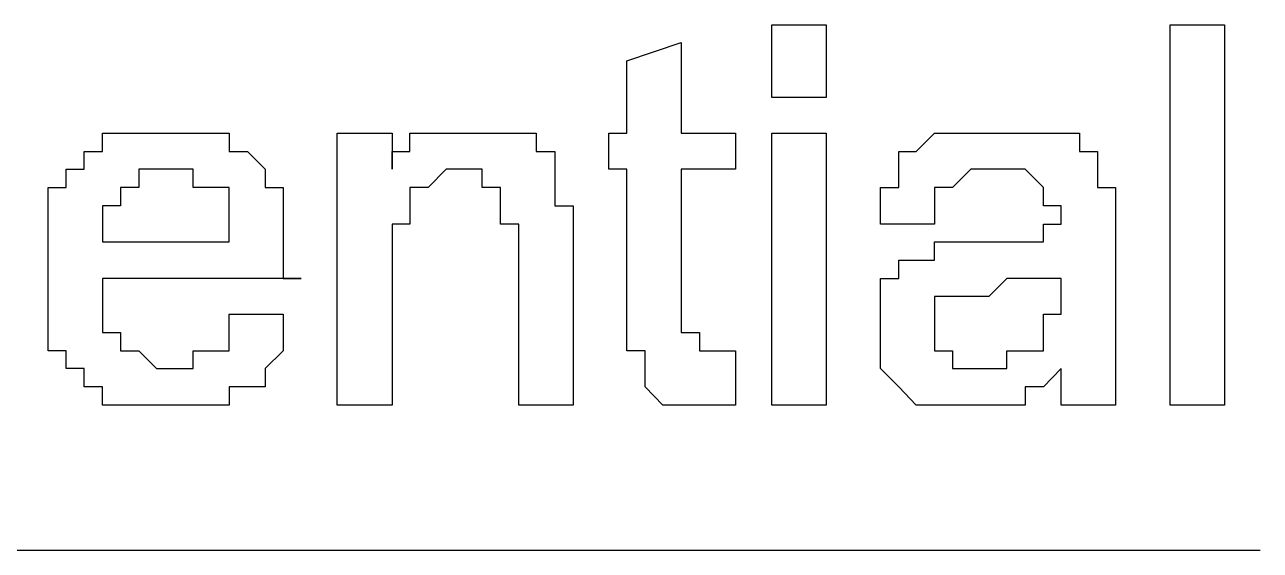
# Model space of a CAD drawing. Header units: inches. Extents: x -628 to 1537, y -1730 to 336.
# Drawn here: x 1399.74 to 1417.83, y -493.64 to -485.96 of the extents above; entities that cross this region are included whole.
import ezdxf

# ---------------------------------------------------------------- set-up
doc = ezdxf.new("R2010")
doc.units = ezdxf.units.IN
doc.layers.get('0').update_dxf_attribs({"linetype": 'CONTINUOUS'})

msp = doc.modelspace()

# ---------------------------------------------------------------- linework, layer by layer
at = {"color": 6}
for p, q in [((1410.68, -487.022), (1410.68, -485.961)), ((1410.68, -485.961), (1411.474, -485.961)), ((1411.474, -485.961), (1411.474, -487.022)), ((1416.51, -491.522), (1416.51, -485.961)), ((1416.51, -485.961), (1417.305, -485.961)), ((1417.305, -485.961), (1417.305, -491.522)), ((1408.559, -486.486), (1409.354, -486.219)), ((1409.354, -486.219), (1409.354, -487.548)), ((1408.559, -487.548), (1408.559, -486.486)), ((1411.474, -487.022), (1410.68, -487.022)), ((1400.883, -487.815), (1400.883, -487.548)), ((1400.883, -487.548), (1400.883, -487.548)), ((1400.883, -487.548), (1401.146, -487.548)), ((1401.146, -487.548), (1401.146, -487.548)), ((1401.146, -487.548), (1401.146, -487.548)), ((1401.146, -487.548), (1401.146, -487.548)), ((1401.146, -487.548), (1401.415, -487.548)), ((1401.415, -487.548), (1401.415, -487.548)), ((1401.415, -487.548), (1401.415, -487.548)), ((1401.415, -487.548), (1401.415, -487.548)), ((1401.415, -487.548), (1401.671, -487.548)), ((1401.671, -487.548), (1401.671, -487.548)), ((1401.671, -487.548), (1401.671, -487.548)), ((1401.671, -487.548), (1401.94, -487.548)), ((1401.94, -487.548), (1401.94, -487.548)), ((1401.94, -487.548), (1401.94, -487.548)), ((1401.94, -487.548), (1401.94, -487.548)), ((1401.94, -487.548), (1402.209, -487.548)), ((1402.209, -487.548), (1402.209, -487.548)), ((1402.209, -487.548), (1402.209, -487.548)), ((1402.209, -487.548), (1402.209, -487.548)), ((1402.209, -487.548), (1402.466, -487.548)), ((1402.466, -487.548), (1402.466, -487.548)), ((1402.466, -487.548), (1402.466, -487.548)), ((1402.466, -487.548), (1402.466, -487.548)), ((1402.466, -487.548), (1402.735, -487.548)), ((1402.735, -487.548), (1402.735, -487.548)), ((1402.735, -487.548), (1402.735, -487.548)), ((1402.735, -487.548), (1402.735, -487.815)), ((1404.317, -491.522), (1404.317, -487.548)), ((1404.317, -487.548), (1405.124, -487.548)), ((1405.124, -487.548), (1405.124, -488.073)), ((1405.381, -487.815), (1405.381, -487.548)), ((1405.381, -487.548), (1405.381, -487.548)), ((1405.381, -487.548), (1405.65, -487.548)), ((1405.65, -487.548), (1405.65, -487.548)), ((1405.65, -487.548), (1405.65, -487.548)), ((1405.65, -487.548), (1405.65, -487.548)), ((1405.65, -487.548), (1405.913, -487.548)), ((1405.913, -487.548), (1405.913, -487.548)), ((1405.913, -487.548), (1405.913, -487.548)), ((1405.913, -487.548), (1405.913, -487.548)), ((1405.913, -487.548), (1406.175, -487.548)), ((1406.175, -487.548), (1406.175, -487.548)), ((1406.175, -487.548), (1406.175, -487.548)), ((1406.175, -487.548), (1406.175, -487.548)), ((1406.175, -487.548), (1406.438, -487.548)), ((1406.438, -487.548), (1406.438, -487.548)), ((1406.438, -487.548), (1406.438, -487.548)), ((1406.438, -487.548), (1406.438, -487.548)), ((1406.438, -487.548), (1406.707, -487.548)), ((1406.707, -487.548), (1406.707, -487.548)), ((1406.707, -487.548), (1406.707, -487.548)), ((1406.707, -487.548), (1406.976, -487.548)), ((1406.976, -487.548), (1406.976, -487.548)), ((1406.976, -487.548), (1406.976, -487.548)), ((1406.976, -487.548), (1406.976, -487.548)), ((1406.976, -487.548), (1407.233, -487.548)), ((1407.233, -487.548), (1407.233, -487.815)), ((1408.296, -488.073), (1408.296, -487.548)), ((1408.296, -487.548), (1408.559, -487.548)), ((1409.354, -487.548), (1410.148, -487.548)), ((1410.148, -487.548), (1410.148, -488.073)), ((1410.68, -491.522), (1410.68, -487.548)), ((1410.68, -487.548), (1411.474, -487.548)), ((1411.474, -487.548), (1411.474, -491.522)), ((1412.794, -487.815), (1413.063, -487.548)), ((1413.063, -487.548), (1413.063, -487.548)), ((1413.063, -487.548), (1413.063, -487.548)), ((1413.063, -487.548), (1413.063, -487.548)), ((1413.063, -487.548), (1413.326, -487.548)), ((1413.326, -487.548), (1413.326, -487.548)), ((1413.326, -487.548), (1413.326, -487.548)), ((1413.326, -487.548), (1413.326, -487.548)), ((1413.326, -487.548), (1413.595, -487.548)), ((1413.595, -487.548), (1413.595, -487.548)), ((1413.595, -487.548), (1413.595, -487.548)), ((1413.595, -487.548), (1413.858, -487.548)), ((1413.858, -487.548), (1413.858, -487.548)), ((1413.858, -487.548), (1413.858, -487.548)), ((1413.858, -487.548), (1414.121, -487.548)), ((1414.121, -487.548), (1414.121, -487.548)), ((1414.121, -487.548), (1414.121, -487.548)), ((1414.121, -487.548), (1414.121, -487.548)), ((1414.121, -487.548), (1414.39, -487.548)), ((1414.39, -487.548), (1414.39, -487.548)), ((1414.39, -487.548), (1414.39, -487.548)), ((1414.39, -487.548), (1414.659, -487.548)), ((1414.659, -487.548), (1414.659, -487.548)), ((1414.659, -487.548), (1414.659, -487.548)), ((1414.659, -487.548), (1414.915, -487.548)), ((1414.915, -487.548), (1414.915, -487.548)), ((1414.915, -487.548), (1414.915, -487.548)), ((1414.915, -487.548), (1414.915, -487.548)), ((1414.915, -487.548), (1414.915, -487.548)), ((1414.915, -487.548), (1415.184, -487.548)), ((1415.184, -487.548), (1415.184, -487.548)), ((1415.184, -487.548), (1415.184, -487.815)), ((1400.614, -488.073), (1400.614, -487.815)), ((1400.614, -487.815), (1400.614, -487.815)), ((1400.614, -487.815), (1400.614, -487.815)), ((1400.614, -487.815), (1400.614, -487.815)), ((1400.614, -487.815), (1400.883, -487.815)), ((1400.883, -487.815), (1400.883, -487.815)), ((1402.735, -487.815), (1403.004, -487.815)), ((1403.004, -487.815), (1403.004, -487.815)), ((1403.004, -487.815), (1403.004, -487.815)), ((1403.004, -487.815), (1403.004, -487.815)), ((1403.004, -487.815), (1403.004, -487.815)), ((1403.004, -487.815), (1403.266, -488.073)), ((1405.124, -488.073), (1405.124, -487.815)), ((1405.124, -487.815), (1405.124, -487.815)), ((1405.124, -487.815), (1405.381, -487.815)), ((1405.381, -487.815), (1405.381, -487.815)), ((1405.381, -487.815), (1405.381, -487.815)), ((1407.233, -487.815), (1407.233, -487.815)), ((1407.233, -487.815), (1407.233, -487.815)), ((1407.233, -487.815), (1407.233, -487.815)), ((1407.233, -487.815), (1407.502, -487.815)), ((1407.502, -487.815), (1407.502, -487.815)), ((1407.502, -487.815), (1407.502, -488.073)), ((1412.538, -488.073), (1412.538, -487.815)), ((1412.538, -487.815), (1412.538, -487.815)), ((1412.538, -487.815), (1412.794, -487.815)), ((1412.794, -487.815), (1412.794, -487.815)), ((1412.794, -487.815), (1412.794, -487.815)), ((1412.794, -487.815), (1412.794, -487.815)), ((1412.794, -487.815), (1412.794, -487.815)), ((1412.794, -487.815), (1412.794, -487.815)), ((1415.184, -487.815), (1415.184, -487.815)), ((1415.184, -487.815), (1415.184, -487.815)), ((1415.184, -487.815), (1415.447, -487.815)), ((1415.447, -487.815), (1415.447, -487.815)), ((1415.447, -487.815), (1415.447, -488.073)), ((1400.351, -488.34), (1400.351, -488.073)), ((1400.351, -488.073), (1400.351, -488.073)), ((1400.351, -488.073), (1400.351, -488.073)), ((1400.351, -488.073), (1400.351, -488.073)), ((1400.351, -488.073), (1400.614, -488.073)), ((1401.671, -488.073), (1401.415, -488.073)), ((1401.415, -488.073), (1401.415, -488.34)), ((1401.94, -488.073), (1401.671, -488.073)), ((1401.671, -488.073), (1401.671, -488.073)), ((1401.671, -488.073), (1401.671, -488.073)), ((1401.671, -488.073), (1401.671, -488.073)), ((1402.209, -488.073), (1401.94, -488.073)), ((1401.94, -488.073), (1401.94, -488.073)), ((1401.94, -488.073), (1401.94, -488.073)), ((1401.94, -488.073), (1401.94, -488.073)), ((1402.209, -488.34), (1402.209, -488.073)), ((1402.209, -488.073), (1402.209, -488.073)), ((1402.209, -488.073), (1402.209, -488.073)), ((1403.266, -488.073), (1403.266, -488.073)), ((1403.266, -488.073), (1403.266, -488.073)), ((1403.266, -488.073), (1403.266, -488.073)), ((1403.266, -488.073), (1403.266, -488.34)), ((1405.124, -488.073), (1405.124, -488.073)), ((1405.124, -488.073), (1405.124, -488.073)), ((1405.124, -488.073), (1405.124, -488.073)), ((1405.913, -488.073), (1405.65, -488.34)), ((1406.175, -488.073), (1405.913, -488.073)), ((1405.913, -488.073), (1405.913, -488.073)), ((1405.913, -488.073), (1405.913, -488.073)), ((1406.438, -488.073), (1406.175, -488.073)), ((1406.175, -488.073), (1406.175, -488.073)), ((1406.175, -488.073), (1406.175, -488.073)), ((1406.175, -488.073), (1406.175, -488.073)), ((1406.438, -488.34), (1406.438, -488.073)), ((1406.438, -488.073), (1406.438, -488.073)), ((1407.502, -488.073), (1407.502, -488.073)), ((1407.502, -488.073), (1407.502, -488.073)), ((1407.502, -488.073), (1407.502, -488.073)), ((1407.502, -488.073), (1407.502, -488.34)), ((1408.559, -488.073), (1408.296, -488.073)), ((1408.559, -490.194), (1408.559, -488.073)), ((1410.148, -488.073), (1409.354, -488.073)), ((1409.354, -488.073), (1409.354, -490.461)), ((1412.538, -488.34), (1412.538, -488.073)), ((1412.538, -488.073), (1412.538, -488.073)), ((1412.538, -488.073), (1412.538, -488.073)), ((1412.538, -488.073), (1412.538, -488.073)), ((1413.595, -488.073), (1413.326, -488.34)), ((1413.858, -488.073), (1413.595, -488.073)), ((1413.595, -488.073), (1413.595, -488.073)), ((1413.595, -488.073), (1413.595, -488.073)), ((1413.595, -488.073), (1413.595, -488.073)), ((1414.121, -488.073), (1413.858, -488.073)), ((1413.858, -488.073), (1413.858, -488.073)), ((1413.858, -488.073), (1413.858, -488.073)), ((1414.39, -488.073), (1414.121, -488.073)), ((1414.121, -488.073), (1414.121, -488.073)), ((1414.121, -488.073), (1414.121, -488.073)), ((1414.659, -488.34), (1414.39, -488.073)), ((1414.39, -488.073), (1414.39, -488.073)), ((1414.39, -488.073), (1414.39, -488.073)), ((1414.39, -488.073), (1414.39, -488.073)), ((1414.39, -488.073), (1414.39, -488.073)), ((1415.447, -488.073), (1415.447, -488.073)), ((1415.447, -488.073), (1415.447, -488.073)), ((1415.447, -488.073), (1415.447, -488.073)), ((1415.447, -488.073), (1415.447, -488.073)), ((1415.447, -488.073), (1415.447, -488.34)), ((1400.088, -488.607), (1400.088, -488.34)), ((1400.088, -488.34), (1400.351, -488.34)), ((1400.351, -488.34), (1400.351, -488.34)), ((1400.351, -488.34), (1400.351, -488.34)), ((1401.415, -488.34), (1401.146, -488.34)), ((1401.146, -488.34), (1401.146, -488.34)), ((1401.146, -488.34), (1401.146, -488.34)), ((1401.146, -488.34), (1401.146, -488.34)), ((1401.146, -488.34), (1401.146, -488.607)), ((1401.415, -488.34), (1401.415, -488.34)), ((1401.415, -488.34), (1401.415, -488.34)), ((1402.466, -488.34), (1402.209, -488.34)), ((1402.735, -488.34), (1402.466, -488.34)), ((1402.466, -488.34), (1402.466, -488.34)), ((1402.466, -488.34), (1402.466, -488.34)), ((1402.466, -488.34), (1402.466, -488.34)), ((1402.466, -488.34), (1402.466, -488.34)), ((1402.735, -489.134), (1402.735, -488.34)), ((1403.266, -488.34), (1403.266, -488.34)), ((1403.266, -488.34), (1403.529, -488.34)), ((1403.529, -488.34), (1403.529, -488.34)), ((1403.529, -488.34), (1403.529, -488.34)), ((1403.529, -488.34), (1403.529, -488.607)), ((1405.65, -488.34), (1405.381, -488.34)), ((1405.381, -488.34), (1405.381, -488.34)), ((1405.381, -488.34), (1405.381, -488.34)), ((1405.381, -488.34), (1405.381, -488.607)), ((1405.65, -488.34), (1405.65, -488.34)), ((1405.65, -488.34), (1405.65, -488.34)), ((1405.65, -488.34), (1405.65, -488.34)), ((1405.65, -488.34), (1405.65, -488.34)), ((1406.707, -488.34), (1406.438, -488.34)), ((1406.438, -488.34), (1406.438, -488.34)), ((1406.707, -488.607), (1406.707, -488.34)), ((1406.707, -488.34), (1406.707, -488.34)), ((1406.707, -488.34), (1406.707, -488.34)), ((1406.707, -488.34), (1406.707, -488.34)), ((1407.502, -488.34), (1407.502, -488.34)), ((1407.502, -488.34), (1407.502, -488.34)), ((1407.502, -488.34), (1407.502, -488.34)), ((1407.502, -488.34), (1407.502, -488.34)), ((1407.502, -488.34), (1407.502, -488.607)), ((1412.269, -488.607), (1412.269, -488.34)), ((1412.269, -488.34), (1412.269, -488.34)), ((1412.269, -488.34), (1412.269, -488.34)), ((1412.269, -488.34), (1412.538, -488.34)), ((1413.326, -488.34), (1413.063, -488.34)), ((1413.063, -488.34), (1413.063, -488.607)), ((1413.326, -488.34), (1413.326, -488.34)), ((1413.326, -488.34), (1413.326, -488.34)), ((1413.326, -488.34), (1413.326, -488.34)), ((1413.326, -488.34), (1413.326, -488.34)), ((1413.326, -488.34), (1413.326, -488.34)), ((1414.659, -488.607), (1414.659, -488.34)), ((1414.659, -488.34), (1414.659, -488.34)), ((1414.659, -488.34), (1414.659, -488.34)), ((1414.659, -488.34), (1414.659, -488.34)), ((1414.659, -488.34), (1414.659, -488.34)), ((1414.659, -488.34), (1414.659, -488.34)), ((1415.447, -488.34), (1415.447, -488.34)), ((1415.447, -488.34), (1415.447, -488.34)), ((1415.447, -488.34), (1415.71, -488.34)), ((1415.71, -488.34), (1415.71, -488.607)), ((1400.088, -488.874), (1400.088, -488.607)), ((1400.088, -488.607), (1400.088, -488.607)), ((1400.088, -488.607), (1400.088, -488.607)), ((1400.088, -488.607), (1400.088, -488.607)), ((1401.146, -488.607), (1400.883, -488.607)), ((1400.883, -488.607), (1400.883, -488.607)), ((1400.883, -488.607), (1400.883, -488.607)), ((1400.883, -488.607), (1400.883, -488.874)), ((1403.529, -488.607), (1403.529, -488.607)), ((1403.529, -488.607), (1403.529, -488.607)), ((1403.529, -488.607), (1403.529, -488.607)), ((1403.529, -488.607), (1403.529, -488.874)), ((1405.381, -488.607), (1405.381, -488.607)), ((1405.381, -488.607), (1405.381, -488.607)), ((1405.381, -488.607), (1405.381, -488.607)), ((1405.381, -488.607), (1405.381, -488.874)), ((1406.707, -488.874), (1406.707, -488.607)), ((1406.707, -488.607), (1406.707, -488.607)), ((1406.707, -488.607), (1406.707, -488.607)), ((1406.707, -488.607), (1406.707, -488.607)), ((1407.502, -488.607), (1407.771, -488.607)), ((1407.771, -488.607), (1407.771, -488.607)), ((1407.771, -488.607), (1407.771, -488.607)), ((1407.771, -488.607), (1407.771, -488.874)), ((1412.269, -488.874), (1412.269, -488.607)), ((1412.269, -488.607), (1412.269, -488.607)), ((1412.269, -488.607), (1412.269, -488.607)), ((1413.063, -488.607), (1413.063, -488.607)), ((1413.063, -488.607), (1413.063, -488.607)), ((1413.063, -488.607), (1413.063, -488.607)), ((1413.063, -488.607), (1413.063, -488.874)), ((1414.915, -488.607), (1414.659, -488.607)), ((1414.915, -488.874), (1414.915, -488.607)), ((1414.915, -488.607), (1414.915, -488.607)), ((1414.915, -488.607), (1414.915, -488.607)), ((1415.71, -488.607), (1415.71, -488.607)), ((1415.71, -488.607), (1415.71, -488.607)), ((1415.71, -488.607), (1415.71, -488.874)), ((1400.088, -489.134), (1400.088, -488.874)), ((1400.088, -488.874), (1400.088, -488.874)), ((1400.088, -488.874), (1400.088, -488.874)), ((1400.088, -488.874), (1400.088, -488.874)), ((1400.883, -488.874), (1400.883, -488.874)), ((1400.883, -488.874), (1400.883, -488.874)), ((1400.883, -488.874), (1400.883, -488.874)), ((1400.883, -488.874), (1400.883, -489.134)), ((1403.529, -488.874), (1403.529, -488.874)), ((1403.529, -488.874), (1403.529, -488.874)), ((1403.529, -488.874), (1403.529, -488.874)), ((1403.529, -488.874), (1403.529, -489.134)), ((1405.381, -488.874), (1405.124, -488.874)), ((1405.124, -488.874), (1405.124, -488.874)), ((1405.124, -488.874), (1405.124, -488.874)), ((1405.124, -488.874), (1405.124, -489.134)), ((1406.976, -488.874), (1406.707, -488.874)), ((1406.976, -491.522), (1406.976, -488.874)), ((1407.771, -488.874), (1407.771, -488.874)), ((1407.771, -488.874), (1407.771, -488.874)), ((1407.771, -488.874), (1407.771, -489.134)), ((1413.063, -488.874), (1412.269, -488.874)), ((1413.063, -488.874), (1413.063, -488.874)), ((1414.659, -489.134), (1414.659, -488.874)), ((1414.659, -488.874), (1414.659, -488.874)), ((1414.659, -488.874), (1414.659, -488.874)), ((1414.659, -488.874), (1414.915, -488.874)), ((1414.915, -488.874), (1414.915, -488.874)), ((1414.915, -488.874), (1414.915, -488.874)), ((1415.71, -488.874), (1415.71, -488.874)), ((1415.71, -488.874), (1415.71, -488.874)), ((1415.71, -488.874), (1415.71, -488.874)), ((1415.71, -488.874), (1415.71, -489.936)), ((1400.088, -489.402), (1400.088, -489.134)), ((1400.088, -489.134), (1400.088, -489.134)), ((1400.088, -489.134), (1400.088, -489.134)), ((1400.883, -489.134), (1400.883, -489.134)), ((1400.883, -489.134), (1402.735, -489.134)), ((1403.529, -489.134), (1403.529, -489.134)), ((1403.529, -489.134), (1403.529, -489.134)), ((1403.529, -489.134), (1403.529, -489.402)), ((1405.124, -489.134), (1405.124, -489.134)), ((1405.124, -489.134), (1405.124, -489.134)), ((1405.124, -489.134), (1405.124, -489.402)), ((1407.771, -489.134), (1407.771, -489.134)), ((1407.771, -489.134), (1407.771, -491.522)), ((1413.063, -489.402), (1413.063, -489.134)), ((1413.063, -489.134), (1413.326, -489.134)), ((1413.326, -489.134), (1413.326, -489.134)), ((1413.326, -489.134), (1413.326, -489.134)), ((1413.326, -489.134), (1413.595, -489.134)), ((1413.595, -489.134), (1413.595, -489.134)), ((1413.595, -489.134), (1413.595, -489.134)), ((1413.595, -489.134), (1413.595, -489.134)), ((1413.595, -489.134), (1414.39, -489.134)), ((1414.39, -489.134), (1414.39, -489.134)), ((1414.39, -489.134), (1414.39, -489.134)), ((1414.39, -489.134), (1414.659, -489.134)), ((1400.088, -489.669), (1400.088, -489.402)), ((1400.088, -489.402), (1400.088, -489.402)), ((1400.088, -489.402), (1400.088, -489.402)), ((1403.529, -489.402), (1403.529, -489.402)), ((1403.529, -489.402), (1403.529, -489.402)), ((1403.529, -489.402), (1403.529, -489.669)), ((1405.124, -489.402), (1405.124, -489.402)), ((1405.124, -489.402), (1405.124, -491.522)), ((1412.538, -489.669), (1412.538, -489.402)), ((1412.538, -489.402), (1412.538, -489.402)), ((1412.538, -489.402), (1412.794, -489.402)), ((1412.794, -489.402), (1412.794, -489.402)), ((1412.794, -489.402), (1412.794, -489.402)), ((1412.794, -489.402), (1412.794, -489.402)), ((1412.794, -489.402), (1413.063, -489.402)), ((1413.063, -489.402), (1413.063, -489.402)), ((1413.063, -489.402), (1413.063, -489.402)), ((1400.088, -489.936), (1400.088, -489.669)), ((1400.088, -489.669), (1400.088, -489.669)), ((1400.088, -489.669), (1400.088, -489.669)), ((1400.088, -489.669), (1400.088, -489.669)), ((1403.792, -489.669), (1400.883, -489.669)), ((1400.883, -489.669), (1400.883, -490.461)), ((1403.529, -489.669), (1403.529, -489.669)), ((1403.529, -489.669), (1403.792, -489.669)), ((1403.792, -489.669), (1403.792, -489.669)), ((1403.792, -489.669), (1403.792, -489.669)), ((1412.269, -489.936), (1412.269, -489.669)), ((1412.269, -489.669), (1412.269, -489.669)), ((1412.269, -489.669), (1412.538, -489.669)), ((1412.538, -489.669), (1412.538, -489.669)), ((1412.538, -489.669), (1412.538, -489.669)), ((1412.538, -489.669), (1412.538, -489.669)), ((1414.121, -489.669), (1413.858, -489.936)), ((1414.39, -489.669), (1414.121, -489.669)), ((1414.121, -489.669), (1414.121, -489.669)), ((1414.121, -489.669), (1414.121, -489.669)), ((1414.659, -489.669), (1414.39, -489.669)), ((1414.39, -489.669), (1414.39, -489.669)), ((1414.39, -489.669), (1414.39, -489.669)), ((1414.39, -489.669), (1414.39, -489.669)), ((1414.915, -489.669), (1414.659, -489.669)), ((1414.659, -489.669), (1414.659, -489.669)), ((1414.659, -489.669), (1414.659, -489.669)), ((1414.659, -489.669), (1414.659, -489.669)), ((1414.915, -489.669), (1414.915, -489.669)), ((1414.915, -489.936), (1414.915, -489.669)), ((1414.915, -489.669), (1414.915, -489.669)), ((1400.088, -490.194), (1400.088, -489.936)), ((1400.088, -489.936), (1400.088, -489.936)), ((1400.088, -489.936), (1400.088, -489.936)), ((1412.269, -490.194), (1412.269, -489.936)), ((1412.269, -489.936), (1412.269, -489.936)), ((1412.269, -489.936), (1412.269, -489.936)), ((1412.269, -489.936), (1412.269, -489.936)), ((1413.326, -489.936), (1413.063, -489.936)), ((1413.063, -489.936), (1413.063, -490.194)), ((1413.595, -489.936), (1413.326, -489.936)), ((1413.326, -489.936), (1413.326, -489.936)), ((1413.326, -489.936), (1413.326, -489.936)), ((1413.326, -489.936), (1413.326, -489.936)), ((1413.858, -489.936), (1413.595, -489.936)), ((1413.595, -489.936), (1413.595, -489.936)), ((1413.595, -489.936), (1413.595, -489.936)), ((1413.595, -489.936), (1413.595, -489.936)), ((1413.858, -489.936), (1413.858, -489.936)), ((1413.858, -489.936), (1413.858, -489.936)), ((1414.915, -490.194), (1414.915, -489.936)), ((1414.915, -489.936), (1414.915, -489.936)), ((1414.915, -489.936), (1414.915, -489.936)), ((1415.71, -489.936), (1415.71, -489.936)), ((1415.71, -489.936), (1415.71, -489.936)), ((1415.71, -489.936), (1415.71, -490.194)), ((1400.088, -490.461), (1400.088, -490.194)), ((1400.088, -490.194), (1400.088, -490.194)), ((1400.088, -490.194), (1400.088, -490.194)), ((1400.088, -490.194), (1400.088, -490.194)), ((1402.735, -490.461), (1402.735, -490.194)), ((1402.735, -490.194), (1402.735, -490.194)), ((1402.735, -490.194), (1402.735, -490.194)), ((1402.735, -490.194), (1403.529, -490.194)), ((1403.529, -490.194), (1403.529, -490.194)), ((1403.529, -490.194), (1403.529, -490.461)), ((1408.559, -490.461), (1408.559, -490.194)), ((1412.269, -490.461), (1412.269, -490.194)), ((1412.269, -490.194), (1412.269, -490.194)), ((1412.269, -490.194), (1412.269, -490.194)), ((1413.063, -490.194), (1413.063, -490.194)), ((1413.063, -490.194), (1413.063, -490.194)), ((1413.063, -490.194), (1413.063, -490.194)), ((1413.063, -490.194), (1413.063, -490.194)), ((1413.063, -490.194), (1413.063, -490.461)), ((1414.659, -490.461), (1414.659, -490.194)), ((1414.659, -490.194), (1414.659, -490.194)), ((1414.659, -490.194), (1414.659, -490.194)), ((1414.659, -490.194), (1414.915, -490.194)), ((1415.71, -490.194), (1415.71, -490.194)), ((1415.71, -490.194), (1415.71, -490.461)), ((1400.088, -490.728), (1400.088, -490.461)), ((1400.088, -490.461), (1400.088, -490.461)), ((1400.088, -490.461), (1400.088, -490.461)), ((1400.883, -490.461), (1401.146, -490.461)), ((1401.146, -490.461), (1401.146, -490.461)), ((1401.146, -490.461), (1401.146, -490.461)), ((1401.146, -490.461), (1401.146, -490.728)), ((1402.735, -490.728), (1402.735, -490.461)), ((1402.735, -490.461), (1402.735, -490.461)), ((1402.735, -490.461), (1402.735, -490.461)), ((1402.735, -490.461), (1402.735, -490.461)), ((1403.529, -490.461), (1403.529, -490.461)), ((1403.529, -490.461), (1403.529, -490.461)), ((1403.529, -490.461), (1403.529, -490.728)), ((1408.559, -490.728), (1408.559, -490.461)), ((1408.559, -490.461), (1408.559, -490.461)), ((1408.559, -490.461), (1408.559, -490.461)), ((1409.354, -490.461), (1409.354, -490.461)), ((1409.354, -490.461), (1409.623, -490.461)), ((1409.623, -490.461), (1409.623, -490.728)), ((1412.269, -490.728), (1412.269, -490.461)), ((1412.269, -490.461), (1412.269, -490.461)), ((1412.269, -490.461), (1412.269, -490.461)), ((1412.269, -490.461), (1412.269, -490.461)), ((1412.269, -490.461), (1412.269, -490.461)), ((1413.063, -490.461), (1413.063, -490.461)), ((1413.063, -490.461), (1413.063, -490.461)), ((1413.063, -490.461), (1413.063, -490.461)), ((1413.063, -490.461), (1413.063, -490.461)), ((1413.063, -490.461), (1413.063, -490.728)), ((1414.659, -490.728), (1414.659, -490.461)), ((1414.659, -490.461), (1414.659, -490.461)), ((1414.659, -490.461), (1414.659, -490.461)), ((1414.659, -490.461), (1414.659, -490.461)), ((1414.659, -490.461), (1414.659, -490.461)), ((1415.71, -490.461), (1415.71, -490.461)), ((1415.71, -490.461), (1415.71, -490.461)), ((1415.71, -490.461), (1415.71, -490.461)), ((1415.71, -490.461), (1415.71, -490.728)), ((1400.351, -490.728), (1400.088, -490.728)), ((1400.088, -490.728), (1400.088, -490.728)), ((1400.351, -490.986), (1400.351, -490.728)), ((1400.351, -490.728), (1400.351, -490.728)), ((1400.351, -490.728), (1400.351, -490.728)), ((1401.146, -490.728), (1401.146, -490.728)), ((1401.146, -490.728), (1401.146, -490.728)), ((1401.146, -490.728), (1401.415, -490.728)), ((1401.415, -490.728), (1401.415, -490.728)), ((1401.415, -490.728), (1401.415, -490.728)), ((1401.415, -490.728), (1401.415, -490.728)), ((1401.415, -490.728), (1401.671, -490.986)), ((1402.209, -490.986), (1402.209, -490.728)), ((1402.209, -490.728), (1402.209, -490.728)), ((1402.209, -490.728), (1402.466, -490.728)), ((1402.466, -490.728), (1402.466, -490.728)), ((1402.466, -490.728), (1402.466, -490.728)), ((1402.466, -490.728), (1402.466, -490.728)), ((1402.466, -490.728), (1402.466, -490.728)), ((1402.466, -490.728), (1402.735, -490.728)), ((1403.529, -490.728), (1403.266, -490.986)), ((1403.529, -490.728), (1403.529, -490.728)), ((1403.529, -490.728), (1403.529, -490.728)), ((1403.529, -490.728), (1403.529, -490.728)), ((1408.828, -490.728), (1408.559, -490.728)), ((1408.828, -490.986), (1408.828, -490.728)), ((1408.828, -490.728), (1408.828, -490.728)), ((1408.828, -490.728), (1408.828, -490.728)), ((1409.623, -490.728), (1409.623, -490.728)), ((1409.623, -490.728), (1409.623, -490.728)), ((1409.623, -490.728), (1409.623, -490.728)), ((1409.623, -490.728), (1409.623, -490.728)), ((1409.623, -490.728), (1409.623, -490.728)), ((1409.623, -490.728), (1409.892, -490.728)), ((1409.892, -490.728), (1409.892, -490.728)), ((1409.892, -490.728), (1409.892, -490.728)), ((1409.892, -490.728), (1409.892, -490.728)), ((1409.892, -490.728), (1410.148, -490.728)), ((1410.148, -490.728), (1410.148, -490.728)), ((1410.148, -490.728), (1410.148, -491.522)), ((1412.269, -490.986), (1412.269, -490.728)), ((1412.269, -490.728), (1412.269, -490.728)), ((1412.269, -490.728), (1412.269, -490.728)), ((1413.063, -490.728), (1413.063, -490.728)), ((1413.063, -490.728), (1413.063, -490.728)), ((1413.063, -490.728), (1413.063, -490.728)), ((1413.063, -490.728), (1413.326, -490.728)), ((1413.326, -490.728), (1413.326, -490.728)), ((1413.326, -490.728), (1413.326, -490.986)), ((1414.121, -490.986), (1414.121, -490.728)), ((1414.121, -490.728), (1414.39, -490.728)), ((1414.39, -490.728), (1414.39, -490.728)), ((1414.39, -490.728), (1414.39, -490.728)), ((1414.39, -490.728), (1414.39, -490.728)), ((1414.39, -490.728), (1414.39, -490.728)), ((1414.39, -490.728), (1414.659, -490.728)), ((1415.71, -490.728), (1415.71, -490.728)), ((1415.71, -490.728), (1415.71, -490.728)), ((1415.71, -490.728), (1415.71, -490.728)), ((1415.71, -490.728), (1415.71, -490.728)), ((1415.71, -490.728), (1415.71, -490.986)), ((1400.614, -490.986), (1400.351, -490.986)), ((1400.351, -490.986), (1400.351, -490.986)), ((1400.351, -490.986), (1400.351, -490.986)), ((1400.614, -491.256), (1400.614, -490.986)), ((1400.614, -490.986), (1400.614, -490.986)), ((1400.614, -490.986), (1400.614, -490.986)), ((1401.671, -490.986), (1401.671, -490.986)), ((1401.671, -490.986), (1401.671, -490.986)), ((1401.671, -490.986), (1401.671, -490.986)), ((1401.671, -490.986), (1401.94, -490.986)), ((1401.94, -490.986), (1401.94, -490.986)), ((1401.94, -490.986), (1401.94, -490.986)), ((1401.94, -490.986), (1401.94, -490.986)), ((1401.94, -490.986), (1402.209, -490.986)), ((1402.209, -490.986), (1402.209, -490.986)), ((1403.266, -490.986), (1403.266, -490.986)), ((1403.266, -490.986), (1403.266, -490.986)), ((1403.266, -490.986), (1403.266, -490.986)), ((1403.266, -490.986), (1403.266, -490.986)), ((1403.266, -490.986), (1403.266, -491.256)), ((1408.828, -491.256), (1408.828, -490.986)), ((1408.828, -490.986), (1408.828, -490.986)), ((1408.828, -490.986), (1408.828, -490.986)), ((1408.828, -490.986), (1408.828, -490.986)), ((1412.538, -491.256), (1412.269, -490.986)), ((1412.269, -490.986), (1412.269, -490.986)), ((1412.269, -490.986), (1412.269, -490.986)), ((1412.269, -490.986), (1412.269, -490.986)), ((1412.269, -490.986), (1412.269, -490.986)), ((1413.326, -490.986), (1413.326, -490.986)), ((1413.326, -490.986), (1413.595, -490.986)), ((1413.595, -490.986), (1413.595, -490.986)), ((1413.595, -490.986), (1413.595, -490.986)), ((1413.595, -490.986), (1413.595, -490.986)), ((1413.595, -490.986), (1413.858, -490.986)), ((1413.858, -490.986), (1413.858, -490.986)), ((1413.858, -490.986), (1413.858, -490.986)), ((1413.858, -490.986), (1413.858, -490.986)), ((1413.858, -490.986), (1414.121, -490.986)), ((1414.121, -490.986), (1414.121, -490.986)), ((1414.915, -490.986), (1414.659, -491.256)), ((1414.915, -491.522), (1414.915, -490.986)), ((1415.71, -490.986), (1415.71, -490.986)), ((1415.71, -490.986), (1415.71, -490.986)), ((1415.71, -490.986), (1415.71, -490.986)), ((1415.71, -490.986), (1415.71, -491.256)), ((1400.883, -491.256), (1400.614, -491.256)), ((1400.614, -491.256), (1400.614, -491.256)), ((1400.614, -491.256), (1400.614, -491.256)), ((1400.883, -491.522), (1400.883, -491.256)), ((1400.883, -491.256), (1400.883, -491.256)), ((1400.883, -491.256), (1400.883, -491.256)), ((1403.004, -491.256), (1402.735, -491.256)), ((1402.735, -491.256), (1402.735, -491.522)), ((1403.266, -491.256), (1403.004, -491.256)), ((1403.004, -491.256), (1403.004, -491.256)), ((1403.004, -491.256), (1403.004, -491.256)), ((1403.004, -491.256), (1403.004, -491.256)), ((1403.004, -491.256), (1403.004, -491.256)), ((1409.085, -491.522), (1408.828, -491.256)), ((1408.828, -491.256), (1408.828, -491.256)), ((1408.828, -491.256), (1408.828, -491.256)), ((1408.828, -491.256), (1408.828, -491.256)), ((1412.794, -491.522), (1412.538, -491.256)), ((1412.538, -491.256), (1412.538, -491.256)), ((1412.538, -491.256), (1412.538, -491.256)), ((1412.538, -491.256), (1412.538, -491.256)), ((1412.538, -491.256), (1412.538, -491.256)), ((1412.538, -491.256), (1412.538, -491.256)), ((1414.659, -491.256), (1414.39, -491.256)), ((1414.39, -491.256), (1414.39, -491.522)), ((1414.659, -491.256), (1414.659, -491.256)), ((1414.659, -491.256), (1414.659, -491.256)), ((1414.659, -491.256), (1414.659, -491.256)), ((1414.659, -491.256), (1414.659, -491.256)), ((1415.71, -491.256), (1415.71, -491.256)), ((1415.71, -491.256), (1415.71, -491.256)), ((1415.71, -491.256), (1415.71, -491.256)), ((1415.71, -491.256), (1415.71, -491.522)), ((1401.146, -491.522), (1400.883, -491.522)), ((1400.883, -491.522), (1400.883, -491.522)), ((1401.415, -491.522), (1401.146, -491.522)), ((1401.146, -491.522), (1401.146, -491.522)), ((1401.146, -491.522), (1401.146, -491.522)), ((1401.146, -491.522), (1401.146, -491.522)), ((1401.671, -491.522), (1401.415, -491.522)), ((1401.415, -491.522), (1401.415, -491.522)), ((1401.415, -491.522), (1401.415, -491.522)), ((1401.94, -491.522), (1401.671, -491.522)), ((1401.671, -491.522), (1401.671, -491.522)), ((1401.671, -491.522), (1401.671, -491.522)), ((1401.671, -491.522), (1401.671, -491.522)), ((1402.209, -491.522), (1401.94, -491.522)), ((1401.94, -491.522), (1401.94, -491.522)), ((1401.94, -491.522), (1401.94, -491.522)), ((1401.94, -491.522), (1401.94, -491.522)), ((1402.466, -491.522), (1402.209, -491.522)), ((1402.209, -491.522), (1402.209, -491.522)), ((1402.209, -491.522), (1402.209, -491.522)), ((1402.735, -491.522), (1402.466, -491.522)), ((1402.466, -491.522), (1402.466, -491.522)), ((1402.466, -491.522), (1402.466, -491.522)), ((1402.466, -491.522), (1402.466, -491.522)), ((1402.735, -491.522), (1402.735, -491.522)), ((1402.735, -491.522), (1402.735, -491.522)), ((1405.124, -491.522), (1404.317, -491.522)), ((1407.771, -491.522), (1406.976, -491.522)), ((1409.354, -491.522), (1409.085, -491.522)), ((1409.085, -491.522), (1409.085, -491.522)), ((1409.085, -491.522), (1409.085, -491.522)), ((1409.085, -491.522), (1409.085, -491.522)), ((1409.085, -491.522), (1409.085, -491.522)), ((1409.623, -491.522), (1409.354, -491.522)), ((1409.354, -491.522), (1409.354, -491.522)), ((1409.354, -491.522), (1409.354, -491.522)), ((1409.354, -491.522), (1409.354, -491.522)), ((1409.892, -491.522), (1409.623, -491.522)), ((1409.623, -491.522), (1409.623, -491.522)), ((1409.623, -491.522), (1409.623, -491.522)), ((1409.623, -491.522), (1409.623, -491.522)), ((1410.148, -491.522), (1409.892, -491.522)), ((1409.892, -491.522), (1409.892, -491.522)), ((1409.892, -491.522), (1409.892, -491.522)), ((1410.148, -491.522), (1410.148, -491.522)), ((1410.148, -491.522), (1410.148, -491.522)), ((1411.474, -491.522), (1410.68, -491.522)), ((1413.063, -491.522), (1412.794, -491.522)), ((1412.794, -491.522), (1412.794, -491.522)), ((1412.794, -491.522), (1412.794, -491.522)), ((1412.794, -491.522), (1412.794, -491.522)), ((1413.326, -491.522), (1413.063, -491.522)), ((1413.063, -491.522), (1413.063, -491.522)), ((1413.063, -491.522), (1413.063, -491.522)), ((1413.063, -491.522), (1413.063, -491.522)), ((1413.595, -491.522), (1413.326, -491.522)), ((1413.326, -491.522), (1413.326, -491.522)), ((1413.326, -491.522), (1413.326, -491.522)), ((1413.858, -491.522), (1413.595, -491.522)), ((1413.595, -491.522), (1413.595, -491.522)), ((1413.595, -491.522), (1413.595, -491.522)), ((1413.595, -491.522), (1413.595, -491.522)), ((1414.121, -491.522), (1413.858, -491.522)), ((1413.858, -491.522), (1413.858, -491.522)), ((1413.858, -491.522), (1413.858, -491.522)), ((1414.39, -491.522), (1414.121, -491.522)), ((1414.121, -491.522), (1414.121, -491.522)), ((1414.121, -491.522), (1414.121, -491.522)), ((1414.121, -491.522), (1414.121, -491.522)), ((1414.39, -491.522), (1414.39, -491.522)), ((1414.39, -491.522), (1414.39, -491.522)), ((1415.71, -491.522), (1414.915, -491.522)), ((1414.915, -491.522), (1414.915, -491.522)), ((1415.71, -491.522), (1415.71, -491.522)), ((1415.71, -491.522), (1415.71, -491.522)), ((1417.305, -491.522), (1416.51, -491.522)), ((1383.403, -493.644), (1417.831, -493.644))]:
    msp.add_line(p, q, dxfattribs=at)

doc.saveas('drawing.dxf')
